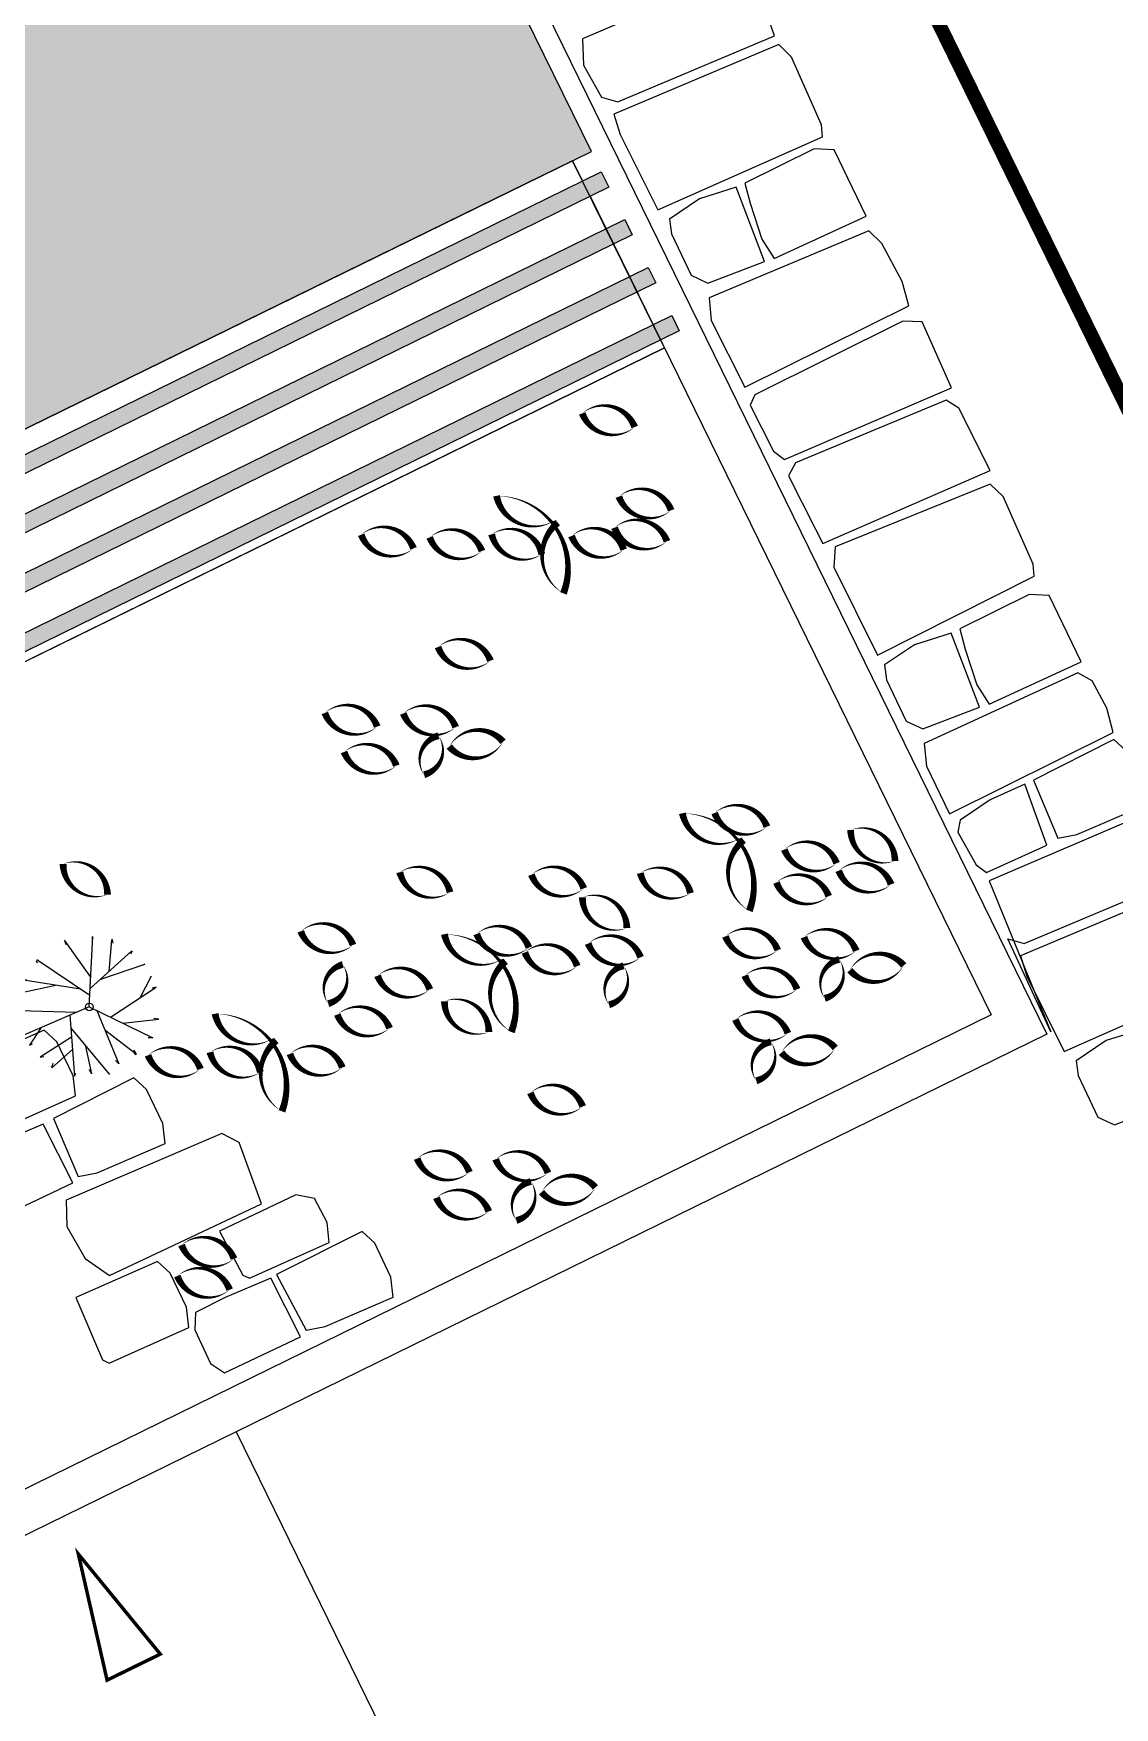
# Model space of a CAD drawing. Header units: millimetres. Extents: x 1754 to 2064, y 960 to 1845.
# Drawn here: x 1913.08 to 1920.86, y 1071.74 to 1083.79 of the extents above; entities that cross this region are included whole.
import ezdxf

# ---------------------------------------------------------------- set-up
doc = ezdxf.new("R2010")
doc.units = ezdxf.units.MM
for name, color, linetype in [('A_katastralni mapa', 7, 'Continuous'), ('dveře', 3, 'Continuous'), ('pohled', 4, 'Continuous'), ('srafa fasada', 253, 'Continuous'), ('SRAFY', 3, 'Continuous'), ('SRAFY-TERÉN', 252, 'Continuous'), ('T_stafaz', 7, 'Continuous'), ('zariz.predmety', 203, 'Continuous'), ('ZDIVO', 1, 'Continuous')]:
    doc.layers.add(name, color=color, linetype=linetype)
doc.layers.add('FLOATING-WINDOWS', color=2, linetype='Continuous', plot=False)
picture_1 = doc.add_image_def('image1.jpg', size_in_pixel=(880, 658))

# ---------------------------------------------------------------- blocks, each defined once
blk = doc.blocks.new('STROMPUD03')
for p, q in [((-144, 162), (-100, 495)), ((-100, 495), (-101, 472)), ((102, 359), (-4, 500)), ((85, 494), (79, 466)), ((134, 104), (85, 494)), ((-117, 65), (-227, 453)), ((-224, 454), (-211, 433)), ((211, 164), (300, 411)), ((300, 411), (279, 381)), ((-444, 243), (-432, 232)), ((0, 0), (-443, 246)), ((-368, 361), (-338, 354)), ((-167, 240), (-360, 356)), ((0, 0), (401, 312)), ((401, 312), (385, 282)), ((198, 28), (455, 155)), ((455, 155), (421, 150)), ((456, 150), (431, 145)), ((-188, 105), (-510, 52)), ((-510, 52), (-478, 47)), ((-73, 40), (-470, -189)), ((-142, 0), (-381, -337)), ((0, 0), (-26, -508)), ((48, 38), (461, 11)), ((461, 11), (430, 0)), ((-5, -100), (-197, -464)), ((78, -187), (500, -84)), ((-467, -196), (-451, -197)), ((-242, -140), (-307, -403)), ((-8, -153), (400, -315)), ((139, -211), (169, -477)), ((231, -146), (439, -197)), ((439, -197), (404, -196)), ((-381, -337), (-376, -319)), ((221, -244), (274, -435)), ((400, -315), (386, -296)), ((-305, -404), (-288, -375)), ((-197, -464), (-162, -444)), ((-19, -376), (58, -508)), ((169, -477), (176, -452)), ((274, -435), (250, -411)), ((58, -508), (58, -484))]:
    blk.add_line(p, q)
blk.add_circle((0, 0), 27.7)

msp = doc.modelspace()

# ---------------------------------------------------------------- hatches: boundary and pattern name
at = {"layer": 'srafa fasada', "linetype": 'Continuous', "lineweight": 0}
h = msp.add_hatch(color=253, dxfattribs=at)
h.dxf.hatch_style = 1
h.paths.add_polyline_path([(1901.224, 1084.291), (1913.483, 1090.3), (1917.093, 1082.938), (1912.932, 1080.898), (1911.535, 1083.749), (1908.706, 1082.362), (1910.104, 1079.511), (1905.319, 1077.166)])
at = {"layer": 'SRAFY'}
h = msp.add_hatch(color=253, dxfattribs=at)
h.paths.add_polyline_path([(1905.975, 1076.024), (1917.671, 1081.758), (1917.725, 1081.648), (1906.029, 1075.914)])
h.paths.add_polyline_path([(1905.781, 1076.36), (1917.502, 1082.102), (1917.556, 1081.992), (1905.835, 1076.25)])
h.paths.add_polyline_path([(1905.592, 1076.691), (1917.333, 1082.447), (1917.387, 1082.337), (1905.646, 1076.581)])
h.paths.add_polyline_path([(1905.399, 1077.024), (1917.164, 1082.791), (1917.218, 1082.681), (1905.453, 1076.913)])

# ---------------------------------------------------------------- linework, layer by layer
at = {"layer": 'A_katastralni mapa'}
msp.add_line((1906.264, 1111.047), (1925.221, 1072.378), dxfattribs=at)
at = {"layer": 'dveře'}
for p, q in [((1917.093, 1082.938), (1913.483, 1090.3)), ((1912.932, 1080.898), (1917.093, 1082.938)), ((1916.958, 1082.871), (1917.03, 1082.725)), ((1917.084, 1082.615), (1919.971, 1076.726)), ((1917.618, 1081.525), (1906.203, 1075.928)), ((1919.971, 1076.726), (1908.812, 1071.255))]:
    msp.add_line(p, q, dxfattribs=at)
at = {"layer": 'FLOATING-WINDOWS'}
msp.add_lwpolyline([(1905.454, 1077.232), (1906.203, 1075.928), (1917.618, 1081.525), (1916.958, 1082.871), (1916.285, 1082.541), (1912.932, 1080.898), (1912.834, 1081.098), (1910.005, 1079.712), (1910.104, 1079.511)], close=True, dxfattribs=at)
at = {"layer": 'pohled', "const_width": 0.1}
msp.add_lwpolyline([(1906.264, 1111.047), (1898.803, 1108.181), (1877.62, 1098.406), (1881.665, 1096.061), (1886.929, 1093.215), (1897.252, 1083.051), (1908.184, 1064.026), (1925.221, 1072.378)], close=True, dxfattribs=at)
at = {"layer": 'SRAFY'}
for points in [[(1905.399, 1077.024), (1917.164, 1082.791), (1917.218, 1082.681), (1905.453, 1076.913)], [(1905.592, 1076.691), (1917.333, 1082.447), (1917.387, 1082.337), (1905.646, 1076.581)], [(1905.781, 1076.36), (1917.502, 1082.102), (1917.556, 1081.992), (1905.835, 1076.25)], [(1905.975, 1076.024), (1917.671, 1081.758), (1917.725, 1081.648), (1906.029, 1075.914)]]:
    msp.add_lwpolyline(points, close=True, dxfattribs=at)
at = {"layer": 'SRAFY-TERÉN'}
msp.add_line((1914.536, 1073.727), (1916.976, 1068.749), dxfattribs=at)
for points in [[(1918.412, 1083.77), (1918.274, 1084.161), (1918.15, 1084.227), (1917.029, 1083.747), (1917.035, 1083.558), (1917.165, 1083.327), (1917.283, 1083.294), (1918.412, 1083.77)], [(1917.255, 1083.207), (1917.3, 1083.059), (1917.57, 1082.518), (1918.757, 1083.042), (1918.75, 1083.129), (1918.533, 1083.616), (1918.442, 1083.706), (1917.255, 1083.207)], [(1919.07, 1082.472), (1918.84, 1082.949), (1918.696, 1082.957), (1918.197, 1082.709), (1918.235, 1082.565), (1918.32, 1082.306), (1918.409, 1082.168), (1919.07, 1082.472)], [(1918.338, 1082.146), (1918.134, 1082.68), (1917.87, 1082.596), (1917.655, 1082.45), (1917.67, 1082.344), (1917.81, 1082.047), (1917.931, 1081.991), (1918.338, 1082.146)], [(1917.941, 1081.885), (1917.956, 1081.722), (1918.198, 1081.242), (1919.377, 1081.827), (1919.33, 1082.001), (1919.183, 1082.276), (1919.091, 1082.366), (1917.941, 1081.885)], [(1919.686, 1081.237), (1919.474, 1081.713), (1919.334, 1081.716), (1918.27, 1081.186), (1918.235, 1081.113), (1918.403, 1080.782), (1918.482, 1080.721), (1919.686, 1081.237)], [(1919.962, 1080.643), (1919.738, 1081.091), (1919.647, 1081.149), (1918.562, 1080.697), (1918.511, 1080.605), (1918.705, 1080.221), (1918.759, 1080.116), (1919.962, 1080.643)], [(1918.848, 1080.092), (1918.838, 1079.946), (1919.152, 1079.313), (1920.28, 1079.881), (1920.273, 1079.968), (1920.056, 1080.455), (1919.964, 1080.545), (1918.848, 1080.092)], [(1920.618, 1079.265), (1920.388, 1079.742), (1920.244, 1079.75), (1919.745, 1079.503), (1919.783, 1079.358), (1919.868, 1079.1), (1919.956, 1078.961), (1920.618, 1079.265)], [(1919.886, 1078.94), (1919.682, 1079.473), (1919.418, 1079.389), (1919.202, 1079.244), (1919.217, 1079.137), (1919.358, 1078.84), (1919.479, 1078.784), (1919.886, 1078.94)], [(1919.488, 1078.678), (1919.504, 1078.516), (1919.671, 1078.173), (1920.849, 1078.758), (1920.802, 1078.932), (1920.697, 1079.129), (1920.593, 1079.187), (1919.488, 1078.678)], [(1920.276, 1078.414), (1920.451, 1077.997), (1920.588, 1078.023), (1921.079, 1078.234), (1921.062, 1078.378), (1920.945, 1078.623), (1920.854, 1078.707), (1920.276, 1078.414)], [(1920.37, 1077.946), (1920.212, 1078.385), (1919.962, 1078.274), (1919.747, 1078.126), (1919.73, 1078.041), (1919.862, 1077.806), (1919.936, 1077.751), (1920.37, 1077.946)], [(1921.338, 1077.714), (1921.2, 1078.105), (1921.076, 1078.171), (1919.956, 1077.691), (1920.401, 1076.604), (1920.091, 1077.272), (1920.209, 1077.239), (1921.338, 1077.714)], [(1920.182, 1077.151), (1920.226, 1077.004), (1920.496, 1076.463), (1921.684, 1076.987), (1921.677, 1077.074), (1921.46, 1077.56), (1921.368, 1077.65), (1920.182, 1077.151)], [(1912.567, 1076.357), (1912.757, 1075.909), (1912.805, 1075.886), (1913.379, 1076.143), (1913.362, 1076.287), (1913.245, 1076.532), (1913.154, 1076.616), (1912.567, 1076.357)], [(1921.265, 1076.091), (1921.061, 1076.624), (1920.797, 1076.541), (1920.581, 1076.395), (1920.596, 1076.289), (1920.737, 1075.991), (1920.858, 1075.935), (1921.265, 1076.091)], [(1913.222, 1075.981), (1913.398, 1075.564), (1913.535, 1075.59), (1914.025, 1075.801), (1914.009, 1075.945), (1913.891, 1076.19), (1913.8, 1076.274), (1913.222, 1075.981)], [(1913.361, 1075.518), (1913.147, 1075.939), (1912.819, 1075.8), (1912.605, 1075.693), (1912.601, 1075.567), (1912.715, 1075.326), (1912.814, 1075.259), (1913.361, 1075.518)], [(1914.718, 1075.367), (1914.557, 1075.807), (1914.433, 1075.873), (1913.312, 1075.393), (1913.318, 1075.204), (1913.448, 1074.974), (1913.625, 1074.85), (1914.718, 1075.367)], [(1914.416, 1075.169), (1914.585, 1074.854), (1914.633, 1074.832), (1915.206, 1075.088), (1915.19, 1075.232), (1915.101, 1075.405), (1914.966, 1075.432), (1914.416, 1075.169)], [(1914.827, 1074.857), (1915.039, 1074.457), (1915.176, 1074.484), (1915.667, 1074.694), (1915.65, 1074.838), (1915.533, 1075.084), (1915.442, 1075.168), (1914.827, 1074.857)], [(1913.383, 1074.693), (1913.574, 1074.244), (1913.621, 1074.221), (1914.195, 1074.478), (1914.179, 1074.622), (1914.061, 1074.867), (1913.97, 1074.951), (1913.383, 1074.693)], [(1914.999, 1074.41), (1914.785, 1074.831), (1914.457, 1074.692), (1914.243, 1074.585), (1914.239, 1074.459), (1914.352, 1074.218), (1914.452, 1074.151), (1914.999, 1074.41)]]:
    msp.add_lwpolyline(points, dxfattribs=at)
at = {"layer": 'zariz.predmety', "color": 253, "linetype": 'Continuous', "ltscale": 0.001}
for points in [[(1917.027, 1081.053, 0, 0, -0.520567), (1917.027, 1081.053, 0, 0.05, -0.520567), (1917.404, 1080.955, 0, 0.05, -0.520567), (1917.027, 1081.053, 0.05, 0.05, 0)], [(1916.892, 1079.758, 0, 0, -0.520567), (1916.892, 1079.758, 0, 0.05, -0.520567), (1916.851, 1080.267, 0, 0.05, -0.520567), (1916.823, 1080.28, 0, 0.05, -0.520567), (1916.41, 1080.46, 0, 0.05, -0.520567), (1916.892, 1079.758, 0.05, 0.05, 0)], [(1917.291, 1080.454, 0, 0, -0.520567), (1917.291, 1080.454, 0, 0.05, -0.520567), (1917.667, 1080.356, 0, 0.05, -0.520567), (1917.291, 1080.454, 0.05, 0.05, 0)], [(1917.26, 1080.231, 0, 0, -0.520567), (1917.26, 1080.231, 0, 0.05, -0.520567), (1917.637, 1080.133, 0, 0.05, -0.520567), (1917.26, 1080.231, 0.05, 0.05, 0)], [(1915.436, 1080.18, 0, 0, -0.520567), (1915.436, 1080.18, 0, 0.05, -0.520567), (1915.812, 1080.082, 0, 0.05, -0.520567), (1915.436, 1080.18, 0.05, 0.05, 0)], [(1915.929, 1080.161, 0, 0, -0.520567), (1915.929, 1080.161, 0, 0.05, -0.520567), (1916.305, 1080.063, 0, 0.05, -0.520567), (1915.929, 1080.161, 0.05, 0.05, 0)], [(1916.375, 1080.183, 0, 0, -0.520567), (1916.375, 1080.183, 0, 0.05, -0.520567), (1916.736, 1080.04, 0, 0.05, -0.520567), (1916.375, 1080.183, 0.05, 0.05, 0)], [(1917.326, 1080.073, 0, 0, -0.520567), (1917.326, 1080.073, 0, 0.05, -0.520567), (1916.95, 1080.171, 0, 0.05, -0.520567), (1917.326, 1080.073, 0.05, 0.05, 0)], [(1915.989, 1079.372, 0, 0, -0.520567), (1915.989, 1079.372, 0, 0.05, -0.520567), (1916.366, 1079.274, 0, 0.05, -0.520567), (1915.989, 1079.372, 0.05, 0.05, 0)], [(1915.551, 1078.8, 0, 0, -0.520567), (1915.551, 1078.8, 0, 0.05, -0.520567), (1915.174, 1078.898, 0, 0.05, -0.520567), (1915.551, 1078.8, 0.05, 0.05, 0)], [(1915.739, 1078.894, 0, 0, -0.520567), (1915.739, 1078.894, 0, 0.05, -0.520567), (1916.116, 1078.796, 0, 0.05, -0.520567), (1915.739, 1078.894, 0.05, 0.05, 0)], [(1915.992, 1078.734, 0, 0, -0.520567), (1915.992, 1078.734, 0, 0.05, -0.520567), (1915.889, 1078.454, 0, 0.05, -0.520567), (1915.992, 1078.734, 0.05, 0.05, 0)], [(1916.457, 1078.691, 0, 0, -0.520567), (1916.457, 1078.691, 0, 0.05, -0.520567), (1916.07, 1078.656, 0, 0.05, -0.520567), (1916.457, 1078.691, 0.05, 0.05, 0)], [(1915.313, 1078.617, 0, 0, -0.520567), (1915.313, 1078.617, 0, 0.05, -0.520567), (1915.689, 1078.519, 0, 0.05, -0.520567), (1915.313, 1078.617, 0.05, 0.05, 0)], [(1918.356, 1078.08, 0, 0, -0.520567), (1918.356, 1078.08, 0, 0.05, -0.520567), (1917.98, 1078.178, 0, 0.05, -0.520567), (1918.356, 1078.08, 0.05, 0.05, 0)], [(1918.23, 1077.474, 0, 0, -0.520567), (1918.23, 1077.474, 0, 0.05, -0.520567), (1918.189, 1077.983, 0, 0.05, -0.520567), (1918.161, 1077.996, 0, 0.05, -0.520567), (1917.748, 1078.176, 0, 0.05, -0.520567), (1918.23, 1077.474, 0.05, 0.05, 0)], [(1919.278, 1077.834, 0, 0, -0.520567), (1919.278, 1077.834, 0, 0.05, -0.520567), (1918.959, 1078.056, 0, 0.05, -0.520567), (1919.278, 1077.834, 0.05, 0.05, 0)], [(1918.482, 1077.915, 0, 0, -0.520567), (1918.482, 1077.915, 0, 0.05, -0.520567), (1918.858, 1077.817, 0, 0.05, -0.520567), (1918.482, 1077.915, 0.05, 0.05, 0)], [(1913.61, 1077.591, 0, 0, -0.520567), (1913.61, 1077.591, 0, 0.05, -0.520567), (1913.29, 1077.812, 0, 0.05, -0.520567), (1913.61, 1077.591, 0.05, 0.05, 0)], [(1915.714, 1077.752, 0, 0, -0.520567), (1915.714, 1077.752, 0, 0.05, -0.520567), (1916.075, 1077.608, 0, 0.05, -0.520567), (1915.714, 1077.752, 0.05, 0.05, 0)], [(1916.661, 1077.734, 0, 0, -0.520567), (1916.661, 1077.734, 0, 0.05, -0.520567), (1917.038, 1077.636, 0, 0.05, -0.520567), (1916.661, 1077.734, 0.05, 0.05, 0)], [(1917.445, 1077.746, 0, 0, -0.520567), (1917.445, 1077.746, 0, 0.05, -0.520567), (1917.806, 1077.602, 0, 0.05, -0.520567), (1917.445, 1077.746, 0.05, 0.05, 0)], [(1918.873, 1077.763, 0, 0, -0.520567), (1918.873, 1077.763, 0, 0.05, -0.520567), (1919.25, 1077.665, 0, 0.05, -0.520567), (1918.873, 1077.763, 0.05, 0.05, 0)], [(1918.425, 1077.678, 0, 0, -0.520567), (1918.425, 1077.678, 0, 0.05, -0.520567), (1918.801, 1077.58, 0, 0.05, -0.520567), (1918.425, 1077.678, 0.05, 0.05, 0)], [(1917.348, 1077.35, 0, 0, -0.520567), (1917.348, 1077.35, 0, 0.05, -0.520567), (1917.028, 1077.572, 0, 0.05, -0.520567), (1917.348, 1077.35, 0.05, 0.05, 0)], [(1915.001, 1077.327, 0, 0, -0.520567), (1915.001, 1077.327, 0, 0.05, -0.520567), (1915.377, 1077.229, 0, 0.05, -0.520567), (1915.001, 1077.327, 0.05, 0.05, 0)], [(1916.517, 1076.603, 0, 0, -0.520567), (1916.517, 1076.603, 0, 0.05, -0.520567), (1916.476, 1077.112, 0, 0.05, -0.520567), (1916.447, 1077.126, 0, 0.05, -0.520567), (1916.035, 1077.306, 0, 0.05, -0.520567), (1916.517, 1076.603, 0.05, 0.05, 0)], [(1916.643, 1077.21, 0, 0, -0.520567), (1916.643, 1077.21, 0, 0.05, -0.520567), (1916.267, 1077.308, 0, 0.05, -0.520567), (1916.643, 1077.21, 0.05, 0.05, 0)], [(1917.07, 1077.239, 0, 0, -0.520567), (1917.07, 1077.239, 0, 0.05, -0.520567), (1917.447, 1077.141, 0, 0.05, -0.520567), (1917.07, 1077.239, 0.05, 0.05, 0)], [(1918.434, 1077.192, 0, 0, -0.520567), (1918.434, 1077.192, 0, 0.05, -0.520567), (1918.058, 1077.29, 0, 0.05, -0.520567), (1918.434, 1077.192, 0.05, 0.05, 0)], [(1918.623, 1077.285, 0, 0, -0.520567), (1918.623, 1077.285, 0, 0.05, -0.520567), (1918.999, 1077.187, 0, 0.05, -0.520567), (1918.623, 1077.285, 0.05, 0.05, 0)], [(1916.614, 1077.175, 0, 0, -0.520567), (1916.614, 1077.175, 0, 0.05, -0.520567), (1916.991, 1077.077, 0, 0.05, -0.520567), (1916.614, 1077.175, 0.05, 0.05, 0)], [(1919.341, 1077.082, 0, 0, -0.520567), (1919.341, 1077.082, 0, 0.05, -0.520567), (1918.953, 1077.047, 0, 0.05, -0.520567), (1919.341, 1077.082, 0.05, 0.05, 0)], [(1915.303, 1077.088, 0, 0, -0.520567), (1915.303, 1077.088, 0, 0.05, -0.520567), (1915.199, 1076.807, 0, 0.05, -0.520567), (1915.303, 1077.088, 0.05, 0.05, 0)], [(1915.554, 1077.007, 0, 0, -0.520567), (1915.554, 1077.007, 0, 0.05, -0.520567), (1915.93, 1076.909, 0, 0.05, -0.520567), (1915.554, 1077.007, 0.05, 0.05, 0)], [(1917.324, 1077.079, 0, 0, -0.520567), (1917.324, 1077.079, 0, 0.05, -0.520567), (1917.22, 1076.799, 0, 0.05, -0.520567), (1917.324, 1077.079, 0.05, 0.05, 0)], [(1918.197, 1077.008, 0, 0, -0.520567), (1918.197, 1077.008, 0, 0.05, -0.520567), (1918.573, 1076.91, 0, 0.05, -0.520567), (1918.197, 1077.008, 0.05, 0.05, 0)], [(1918.876, 1077.125, 0, 0, -0.520567), (1918.876, 1077.125, 0, 0.05, -0.520567), (1918.773, 1076.845, 0, 0.05, -0.520567), (1918.876, 1077.125, 0.05, 0.05, 0)], [(1915.264, 1076.728, 0, 0, -0.520567), (1915.264, 1076.728, 0, 0.05, -0.520567), (1915.64, 1076.63, 0, 0.05, -0.520567), (1915.264, 1076.728, 0.05, 0.05, 0)], [(1916.355, 1076.602, 0, 0, -0.520567), (1916.355, 1076.602, 0, 0.05, -0.520567), (1916.035, 1076.824, 0, 0.05, -0.520567), (1916.355, 1076.602, 0.05, 0.05, 0)], [(1914.866, 1076.032, 0, 0, -0.520567), (1914.866, 1076.032, 0, 0.05, -0.520567), (1914.825, 1076.541, 0, 0.05, -0.520567), (1914.796, 1076.554, 0, 0.05, -0.520567), (1914.384, 1076.734, 0, 0.05, -0.520567), (1914.866, 1076.032, 0.05, 0.05, 0)], [(1918.13, 1076.692, 0, 0, -0.520567), (1918.13, 1076.692, 0, 0.05, -0.520567), (1918.507, 1076.594, 0, 0.05, -0.520567), (1918.13, 1076.692, 0.05, 0.05, 0)], [(1918.848, 1076.489, 0, 0, -0.520567), (1918.848, 1076.489, 0, 0.05, -0.520567), (1918.461, 1076.454, 0, 0.05, -0.520567), (1918.848, 1076.489, 0.05, 0.05, 0)], [(1913.902, 1076.435, 0, 0, -0.520567), (1913.902, 1076.435, 0, 0.05, -0.520567), (1914.279, 1076.337, 0, 0.05, -0.520567), (1913.902, 1076.435, 0.05, 0.05, 0)], [(1914.348, 1076.457, 0, 0, -0.520567), (1914.348, 1076.457, 0, 0.05, -0.520567), (1914.71, 1076.314, 0, 0.05, -0.520567), (1914.348, 1076.457, 0.05, 0.05, 0)], [(1915.3, 1076.347, 0, 0, -0.520567), (1915.3, 1076.347, 0, 0.05, -0.520567), (1914.923, 1076.445, 0, 0.05, -0.520567), (1915.3, 1076.347, 0.05, 0.05, 0)], [(1918.384, 1076.532, 0, 0, -0.520567), (1918.384, 1076.532, 0, 0.05, -0.520567), (1918.28, 1076.252, 0, 0.05, -0.520567), (1918.384, 1076.532, 0.05, 0.05, 0)], [(1916.654, 1076.165, 0, 0, -0.520567), (1916.654, 1076.165, 0, 0.05, -0.520567), (1917.03, 1076.067, 0, 0.05, -0.520567), (1916.654, 1076.165, 0.05, 0.05, 0)], [(1916.215, 1075.594, 0, 0, -0.520567), (1916.215, 1075.594, 0, 0.05, -0.520567), (1915.839, 1075.692, 0, 0.05, -0.520567), (1916.215, 1075.594, 0.05, 0.05, 0)], [(1916.404, 1075.687, 0, 0, -0.520567), (1916.404, 1075.687, 0, 0.05, -0.520567), (1916.78, 1075.589, 0, 0.05, -0.520567), (1916.404, 1075.687, 0.05, 0.05, 0)], [(1915.978, 1075.41, 0, 0, -0.520567), (1915.978, 1075.41, 0, 0.05, -0.520567), (1916.354, 1075.312, 0, 0.05, -0.520567), (1915.978, 1075.41, 0.05, 0.05, 0)], [(1916.657, 1075.527, 0, 0, -0.520567), (1916.657, 1075.527, 0, 0.05, -0.520567), (1916.553, 1075.247, 0, 0.05, -0.520567), (1916.657, 1075.527, 0.05, 0.05, 0)], [(1917.122, 1075.485, 0, 0, -0.520567), (1917.122, 1075.485, 0, 0.05, -0.520567), (1916.734, 1075.45, 0, 0.05, -0.520567), (1917.122, 1075.485, 0.05, 0.05, 0)], [(1914.143, 1075.07, 0, 0, -0.520567), (1914.143, 1075.07, 0, 0.05, -0.520567), (1914.52, 1074.972, 0, 0.05, -0.520567), (1914.143, 1075.07, 0.05, 0.05, 0)], [(1914.113, 1074.847, 0, 0, -0.520567), (1914.113, 1074.847, 0, 0.05, -0.520567), (1914.489, 1074.749, 0, 0.05, -0.520567), (1914.113, 1074.847, 0.05, 0.05, 0)]]:
    msp.add_lwpolyline(points, format="xyseb", close=True, dxfattribs=at)
at = {"layer": 'ZDIVO'}
for p, q in [((1913.552, 1090.501), (1920.372, 1076.588)), ((1920.372, 1076.588), (1914.536, 1073.727)), ((1914.536, 1073.727), (1908.692, 1070.862))]:
    msp.add_line(p, q, dxfattribs=at)
at = {"layer": 'ZDIVO', "const_width": 0.025}
msp.add_lwpolyline([(1913.4, 1072.847), (1913.607, 1071.94), (1913.99, 1072.127), (1913.4, 1072.847)], dxfattribs=at)

# ---------------------------------------------------------------- block references
at = {"layer": 'T_stafaz', "xscale": 0.001000000047450447, "yscale": 0.001000000163912773, "zscale": 0.001, "rotation": 296.1149935166604}
msp.add_blockref('STROMPUD03', (1913.479, 1076.783), dxfattribs=at)

# ---------------------------------------------------------------- pictures from other files: only their frames are drawn
at = {"layer": 'A_katastralni mapa'}
image = msp.add_image(picture_1, insert=(1753.89, 959.669), size_in_units=(310.444, 232.128), dxfattribs=at)
image.dxf.flags = 7

doc.saveas('drawing.dxf')
